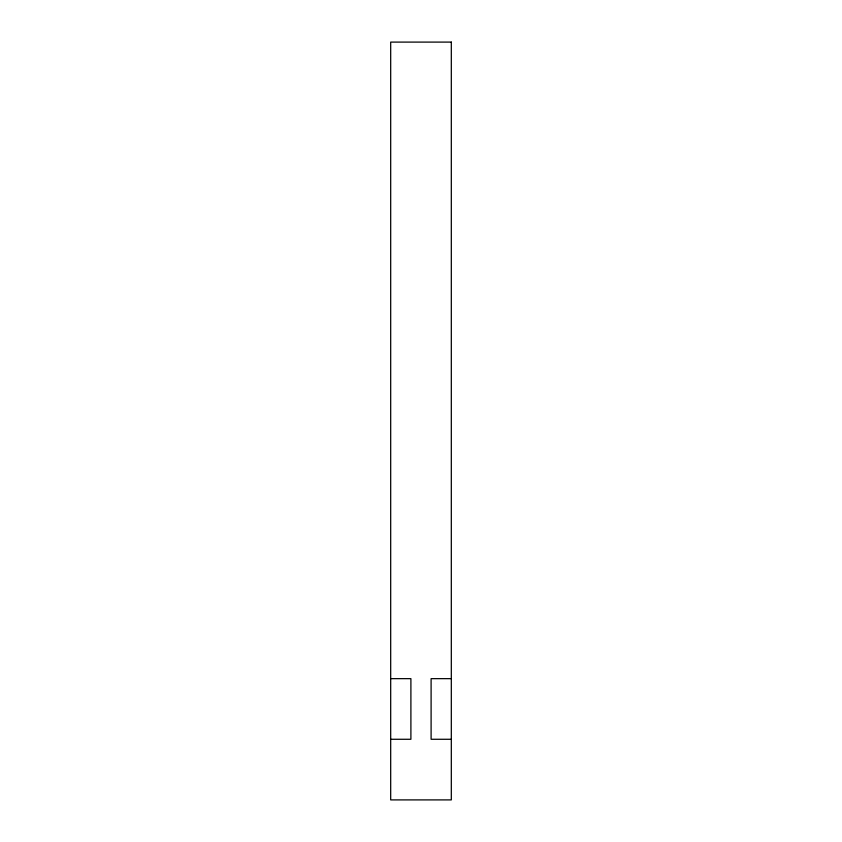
<?xml version="1.0" encoding="UTF-8"?>
<svg xmlns="http://www.w3.org/2000/svg" width="842" height="842" viewBox="0 0 842 842"><rect width="100%" height="100%" fill="white"/><g stroke="black" fill="none" stroke-linecap="round" stroke-linejoin="round"><path stroke-width="1.26" d="M390.688 678.652L410.896 678.652L410.896 739.276L390.688 739.276M451.312 678.652L431.104 678.652L431.104 739.276L451.312 739.276M451.312 42.1L390.688 42.1L390.688 799.9L451.312 799.9L451.312 42.1"/></g></svg>
